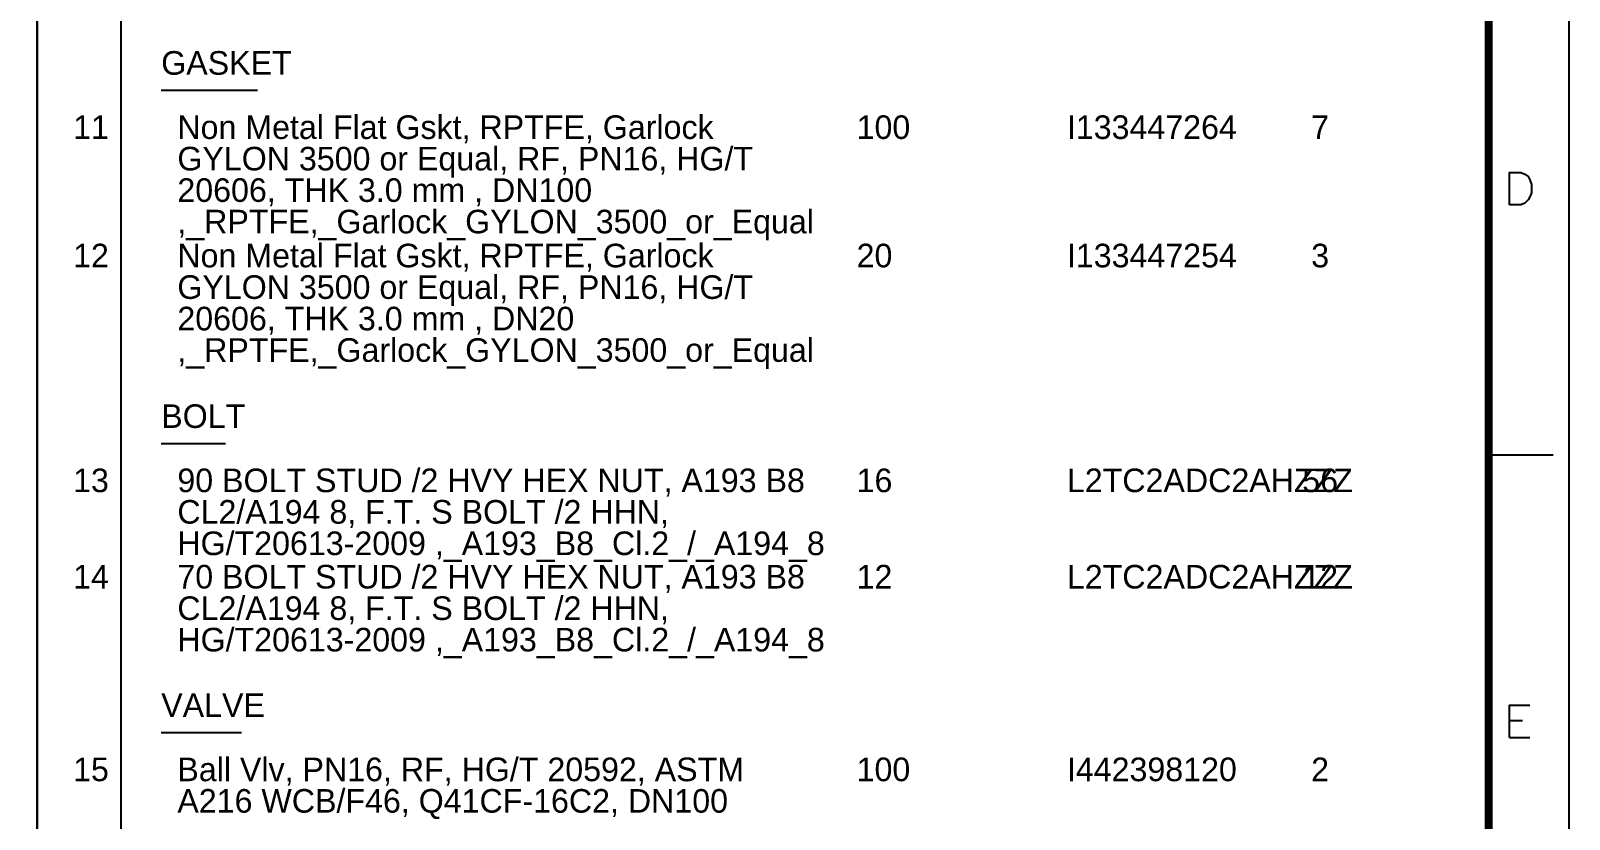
# Model space of a CAD drawing. Extents: x 0 to 594, y 0 to 420.
# Drawn here: x 403.2 to 594, y 98.9 to 196.6 of the extents above; entities that cross this region are included whole.
import ezdxf

# ---------------------------------------------------------------- set-up
doc = ezdxf.new("R2010")
doc.units = 0
doc.styles.add('HTX1', font='O8116901', dxfattribs={"width": 1.02})

msp = doc.modelspace()

# ---------------------------------------------------------------- linework, layer by layer
at = {"layer": 'GT_1', "flags": 128}
for points in [[(0, 0), (594, 0), (594, 420), (0, 420), (0, 0)], [(583.6, 10.4), (584.4, 9.6), (584.4, 410.4), (583.6, 409.6), (583.6, 10.4)], [(25, 10), (584, 10), (584, 85), (404, 85), (404, 410), (25, 410), (25, 10)], [(584, 85), (584, 410), (404, 410), (404, 85), (584, 85)], [(414.36, 410), (414.36, 85)], [(584.2, 9.8), (584.2, 410.2), (584, 410), (584, 10), (583.8, 10.2), (583.8, 409.8)], [(431.31, 189.15), (419.38, 189.15)], [(586.6, 175), (586.6, 179), (588, 179), (588.5, 178.8), (588.9, 178.5), (589.1, 178.1), (589.3, 177.5), (589.3, 176.5), (589.1, 176), (588.9, 175.6), (588.5, 175.2), (588, 175), (586.6, 175)], [(427.33, 145.37), (419.38, 145.37)], [(584, 144), (592, 144)], [(586.6, 109), (586.6, 113), (589.1, 113)], [(586.6, 111.1), (588.2, 111.1)], [(429.32, 109.55), (419.38, 109.55)], [(586.6, 109), (589.1, 109)]]:
    msp.add_lwpolyline(points, dxfattribs=at)

# ---------------------------------------------------------------- texts
at = {"layer": 'GT_1', "style": 'HTX1', "width": 1.02}
for s, p in [('GASKET', (419.38, 191.12)), (' 11', (407.34, 183.16)), ('Non Metal Flat Gskt, RPTFE, Garlock', (421.38, 183.16)), ('100', (505.62, 183.16)), ('I133447264', (531.7, 183.16)), ('  7', (559.78, 183.16)), ('GYLON 3500 or Equal, RF, PN16, HG/T', (421.38, 179.26)), ('20606, THK 3.0 mm , DN100', (421.38, 175.36)), (',_RPTFE,_Garlock_GYLON_3500_or_Equal', (421.38, 171.46)), (' 12', (407.34, 167.25)), ('Non Metal Flat Gskt, RPTFE, Garlock', (421.38, 167.25)), ('20', (505.62, 167.25)), ('I133447254', (531.7, 167.25)), ('  3', (559.78, 167.25)), ('GYLON 3500 or Equal, RF, PN16, HG/T', (421.38, 163.34)), ('20606, THK 3.0 mm , DN20', (421.38, 159.44)), (',_RPTFE,_Garlock_GYLON_3500_or_Equal', (421.38, 155.54)), ('BOLT', (419.38, 147.35)), (' 13', (407.34, 139.39)), ('90 BOLT STUD /2 HVY HEX NUT, A193 B8', (421.38, 139.39)), ('16', (505.62, 139.39)), ('L2TC2ADC2AHZZZ', (531.7, 139.39)), (' 56', (559.78, 139.39)), ('CL2/A194 8, F.T. S BOLT /2 HHN,', (421.38, 135.49)), ('HG/T20613-2009 ,_A193_B8_Cl.2_/_A194_8', (421.38, 131.59)), (' 14', (407.34, 127.45)), ('70 BOLT STUD /2 HVY HEX NUT, A193 B8', (421.38, 127.45)), ('12', (505.62, 127.45)), ('L2TC2ADC2AHZZZ', (531.7, 127.45)), (' 12', (559.78, 127.45)), ('CL2/A194 8, F.T. S BOLT /2 HHN,', (421.38, 123.55)), ('HG/T20613-2009 ,_A193_B8_Cl.2_/_A194_8', (421.38, 119.65)), ('VALVE', (419.38, 111.53)), (' 15', (407.34, 103.57)), ('Ball Vlv, PN16, RF, HG/T 20592, ASTM', (421.38, 103.57)), ('100', (505.62, 103.57)), ('I442398120', (531.7, 103.57)), ('  2', (559.78, 103.57)), ('A216 WCB/F46, Q41CF-16C2, DN100', (421.38, 99.67))]:
    msp.add_text(s, height=2.925, dxfattribs=at).set_placement(p)

doc.saveas('drawing.dxf')
